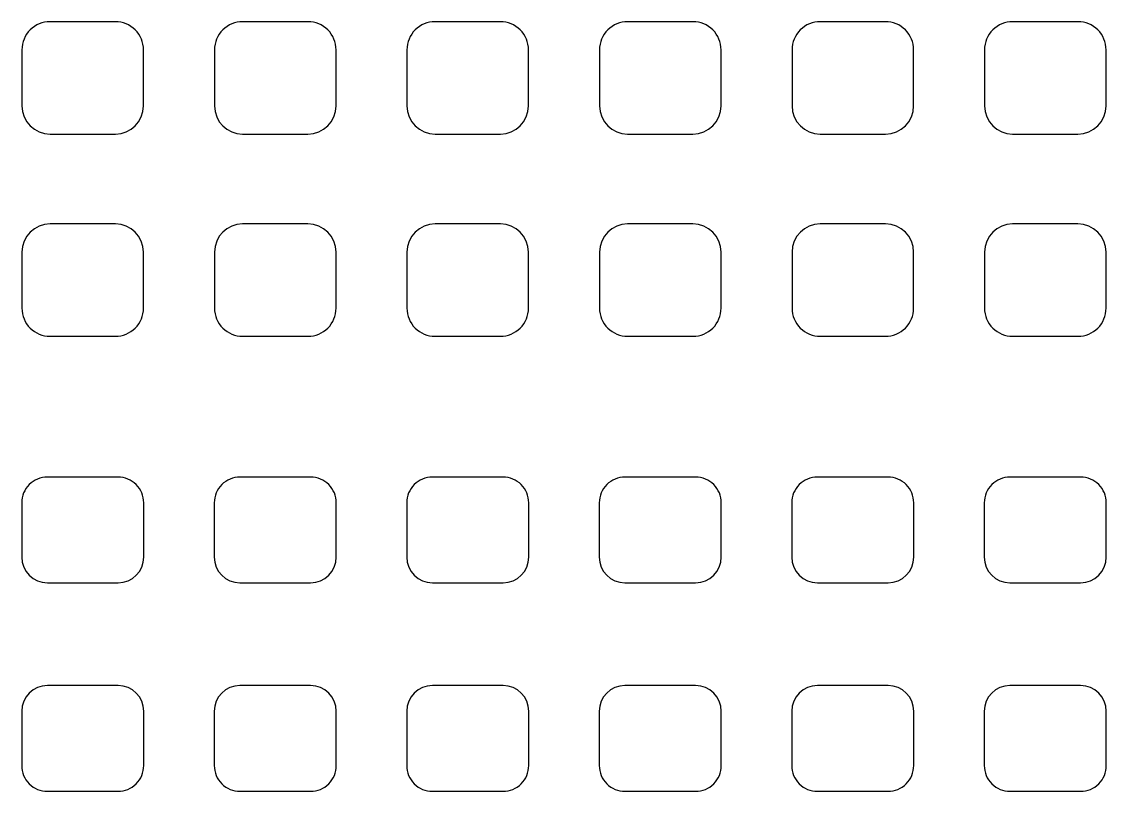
# Model space of a CAD drawing. Extents: x -190 to 190, y -140 to 140.
# Drawn here: x -51.33 to -42.88, y -43.12 to -37.13 of the extents above; entities that cross this region are included whole.
import ezdxf

# ---------------------------------------------------------------- set-up
doc = ezdxf.new("R2010")
doc.units = 0
doc.header["$MEASUREMENT"] = 0
doc.layers.get('0').update_dxf_attribs({"linetype": 'CONTINUOUS'})

msp = doc.modelspace()

# ---------------------------------------------------------------- linework, layer by layer
for points in [[(-50.377998, -37.345, 0.414883), (-50.597002, -37.126001), (-50.597002, -37.126001), (-51.105, -37.126001), (-51.105, -37.126001, 0.414883), (-51.323999, -37.345), (-51.323999, -37.345), (-51.323999, -37.782), (-51.323999, -37.782, 0.413545), (-51.105, -38.001001), (-51.105, -38.001001), (-50.597002, -38.001001), (-50.597002, -38.001001, 0.413545), (-50.377998, -37.782), (-50.377998, -37.782), (-50.377998, -37.345)], [(-48.878999, -37.345, 0.414883), (-49.097998, -37.126001), (-49.097998, -37.126001), (-49.606001, -37.126001), (-49.606001, -37.126001, 0.414883), (-49.825, -37.345), (-49.825, -37.345), (-49.825, -37.782), (-49.825, -37.782, 0.413545), (-49.606001, -38.001001), (-49.606001, -38.001001), (-49.097998, -38.001001), (-49.097998, -38.001001, 0.413545), (-48.878999, -37.782), (-48.878999, -37.782), (-48.878999, -37.345)], [(-47.381001, -37.345, 0.414883), (-47.6, -37.126001), (-47.6, -37.126001), (-48.107998, -37.126001), (-48.107998, -37.126001, 0.414883), (-48.326997, -37.345), (-48.326997, -37.345), (-48.326997, -37.782), (-48.326997, -37.782, 0.413545), (-48.107998, -38.001001), (-48.107998, -38.001001), (-47.6, -38.001001), (-47.6, -38.001001, 0.413545), (-47.381001, -37.782), (-47.381001, -37.782), (-47.381001, -37.345)], [(-45.882002, -37.345, 0.414883), (-46.101001, -37.126001), (-46.101001, -37.126001), (-46.608999, -37.126001), (-46.608999, -37.126001, 0.414883), (-46.828003, -37.345), (-46.828003, -37.345), (-46.828003, -37.782), (-46.828003, -37.782, 0.413545), (-46.608999, -38.001001), (-46.608999, -38.001001), (-46.101001, -38.001001), (-46.101001, -38.001001, 0.413545), (-45.882002, -37.782), (-45.882002, -37.782), (-45.882002, -37.345)], [(-44.383003, -37.345, 0.414883), (-44.601997, -37.126001), (-44.601997, -37.126001), (-45.11, -37.126001), (-45.11, -37.126001, 0.414883), (-45.328999, -37.345), (-45.328999, -37.345), (-45.328999, -37.782), (-45.328999, -37.782, 0.413545), (-45.11, -38.001001), (-45.11, -38.001001), (-44.601997, -38.001001), (-44.601997, -38.001001, 0.413545), (-44.383003, -37.782), (-44.383003, -37.782), (-44.383003, -37.345)], [(-42.885, -37.345, 0.414877), (-43.103999, -37.126001), (-43.103999, -37.126001), (-43.612002, -37.126001), (-43.612002, -37.126001, 0.414883), (-43.830996, -37.345), (-43.830996, -37.345), (-43.830996, -37.782), (-43.830996, -37.782, 0.413545), (-43.612002, -38.001001), (-43.612002, -38.001001), (-43.103999, -38.001001), (-43.103999, -38.001001, 0.413538), (-42.885, -37.782), (-42.885, -37.782), (-42.885, -37.345)], [(-50.377998, -38.918999, 0.413548), (-50.597002, -38.7), (-50.597002, -38.7), (-51.105, -38.7), (-51.105, -38.7, 0.413548), (-51.323999, -38.918999), (-51.323999, -38.918999), (-51.323999, -39.356001), (-51.323999, -39.356001, 0.414877), (-51.105, -39.575), (-51.105, -39.575), (-50.597002, -39.575), (-50.597002, -39.575, 0.414877), (-50.377998, -39.356001), (-50.377998, -39.356001), (-50.377998, -38.918999)], [(-48.878999, -38.918999, 0.413548), (-49.097998, -38.7), (-49.097998, -38.7), (-49.606001, -38.7), (-49.606001, -38.7, 0.413548), (-49.825, -38.918999), (-49.825, -38.918999), (-49.825, -39.356001), (-49.825, -39.356001, 0.414877), (-49.606001, -39.575), (-49.606001, -39.575), (-49.097998, -39.575), (-49.097998, -39.575, 0.414877), (-48.878999, -39.356001), (-48.878999, -39.356001), (-48.878999, -38.918999)], [(-47.381001, -38.918999, 0.413548), (-47.6, -38.7), (-47.6, -38.7), (-48.107998, -38.7), (-48.107998, -38.7, 0.413548), (-48.326997, -38.918999), (-48.326997, -38.918999), (-48.326997, -39.356001), (-48.326997, -39.356001, 0.414877), (-48.107998, -39.575), (-48.107998, -39.575), (-47.6, -39.575), (-47.6, -39.575, 0.414877), (-47.381001, -39.356001), (-47.381001, -39.356001), (-47.381001, -38.918999)], [(-45.882002, -38.918999, 0.413548), (-46.101001, -38.7), (-46.101001, -38.7), (-46.608999, -38.7), (-46.608999, -38.7, 0.413548), (-46.828003, -38.918999), (-46.828003, -38.918999), (-46.828003, -39.356001), (-46.828003, -39.356001, 0.414877), (-46.608999, -39.575), (-46.608999, -39.575), (-46.101001, -39.575), (-46.101001, -39.575, 0.414877), (-45.882002, -39.356001), (-45.882002, -39.356001), (-45.882002, -38.918999)], [(-44.383003, -38.918999, 0.413548), (-44.601997, -38.7), (-44.601997, -38.7), (-45.11, -38.7), (-45.11, -38.7, 0.413548), (-45.328999, -38.918999), (-45.328999, -38.918999), (-45.328999, -39.356001), (-45.328999, -39.356001, 0.414877), (-45.11, -39.575), (-45.11, -39.575), (-44.601997, -39.575), (-44.601997, -39.575, 0.414877), (-44.383003, -39.356001), (-44.383003, -39.356001), (-44.383003, -38.918999)], [(-42.885, -38.918999, 0.413541), (-43.103999, -38.7), (-43.103999, -38.7), (-43.612002, -38.7), (-43.612002, -38.7, 0.413548), (-43.830996, -38.918999), (-43.830996, -38.918999), (-43.830996, -39.356001), (-43.830996, -39.356001, 0.414877), (-43.612002, -39.575), (-43.612002, -39.575), (-43.103999, -39.575), (-43.103999, -39.575, 0.41487), (-42.885, -39.356001), (-42.885, -39.356001), (-42.885, -38.918999)], [(-50.375996, -40.870999, 0.41494), (-50.576001, -40.670999), (-50.576001, -40.670999), (-51.126001, -40.670999), (-51.126001, -40.670999, 0.41494), (-51.326001, -40.870999), (-51.326001, -40.870999), (-51.326001, -41.293999), (-51.326001, -41.293999, 0.413492), (-51.126001, -41.493999), (-51.126001, -41.493999), (-50.576001, -41.493999), (-50.576001, -41.493999, 0.413492), (-50.375996, -41.293999), (-50.375996, -41.293999), (-50.375996, -40.870999)], [(-48.877002, -40.870999, 0.41494), (-49.077002, -40.670999), (-49.077002, -40.670999), (-49.626997, -40.670999), (-49.626997, -40.670999, 0.41494), (-49.826997, -40.870999), (-49.826997, -40.870999), (-49.826997, -41.293999), (-49.826997, -41.293999, 0.413492), (-49.626997, -41.493999), (-49.626997, -41.493999), (-49.077002, -41.493999), (-49.077002, -41.493999, 0.413492), (-48.877002, -41.293999), (-48.877002, -41.293999), (-48.877002, -40.870999)], [(-47.378999, -40.870999, 0.41494), (-47.579004, -40.670999), (-47.579004, -40.670999), (-48.128999, -40.670999), (-48.128999, -40.670999, 0.41494), (-48.328999, -40.870999), (-48.328999, -40.870999), (-48.328999, -41.293999), (-48.328999, -41.293999, 0.413492), (-48.128999, -41.493999), (-48.128999, -41.493999), (-47.579004, -41.493999), (-47.579004, -41.493999, 0.413492), (-47.378999, -41.293999), (-47.378999, -41.293999), (-47.378999, -40.870999)], [(-45.88, -40.870999, 0.41494), (-46.08, -40.670999), (-46.08, -40.670999), (-46.63, -40.670999), (-46.63, -40.670999, 0.41494), (-46.83, -40.870999), (-46.83, -40.870999), (-46.83, -41.293999), (-46.83, -41.293999, 0.413492), (-46.63, -41.493999), (-46.63, -41.493999), (-46.08, -41.493999), (-46.08, -41.493999, 0.413492), (-45.88, -41.293999), (-45.88, -41.293999), (-45.88, -40.870999)], [(-44.381997, -40.870999, 0.41494), (-44.581997, -40.670999), (-44.581997, -40.670999), (-45.132002, -40.670999), (-45.132002, -40.670999, 0.41494), (-45.332002, -40.870999), (-45.332002, -40.870999), (-45.332002, -41.293999), (-45.332002, -41.293999, 0.413492), (-45.132002, -41.493999), (-45.132002, -41.493999), (-44.581997, -41.493999), (-44.581997, -41.493999, 0.413492), (-44.381997, -41.293999), (-44.381997, -41.293999), (-44.381997, -40.870999)], [(-42.883003, -40.870999, 0.41494), (-43.083003, -40.670999), (-43.083003, -40.670999), (-43.632998, -40.670999), (-43.632998, -40.670999, 0.414947), (-43.832998, -40.870999), (-43.832998, -40.870999), (-43.832998, -41.293999), (-43.832998, -41.293999, 0.413499), (-43.632998, -41.493999), (-43.632998, -41.493999), (-43.083003, -41.493999), (-43.083003, -41.493999, 0.413492), (-42.883003, -41.293999), (-42.883003, -41.293999), (-42.883003, -40.870999)], [(-50.375996, -42.493999, 0.413492), (-50.576001, -42.293999), (-50.576001, -42.293999), (-51.126001, -42.293999), (-51.126001, -42.293999, 0.413492), (-51.326001, -42.493999), (-51.326001, -42.493999), (-51.326001, -42.916997), (-51.326001, -42.916997, 0.414944), (-51.126001, -43.117002), (-51.126001, -43.117002), (-50.576001, -43.117002), (-50.576001, -43.117002, 0.414944), (-50.375996, -42.916997), (-50.375996, -42.916997), (-50.375996, -42.493999)], [(-48.877002, -42.493999, 0.413492), (-49.077002, -42.293999), (-49.077002, -42.293999), (-49.626997, -42.293999), (-49.626997, -42.293999, 0.413492), (-49.826997, -42.493999), (-49.826997, -42.493999), (-49.826997, -42.916997), (-49.826997, -42.916997, 0.414944), (-49.626997, -43.117002), (-49.626997, -43.117002), (-49.077002, -43.117002), (-49.077002, -43.117002, 0.414944), (-48.877002, -42.916997), (-48.877002, -42.916997), (-48.877002, -42.493999)], [(-47.378999, -42.493999, 0.413492), (-47.579004, -42.293999), (-47.579004, -42.293999), (-48.128999, -42.293999), (-48.128999, -42.293999, 0.413492), (-48.328999, -42.493999), (-48.328999, -42.493999), (-48.328999, -42.916997), (-48.328999, -42.916997, 0.414944), (-48.128999, -43.117002), (-48.128999, -43.117002), (-47.579004, -43.117002), (-47.579004, -43.117002, 0.414944), (-47.378999, -42.916997), (-47.378999, -42.916997), (-47.378999, -42.493999)], [(-45.88, -42.493999, 0.413492), (-46.08, -42.293999), (-46.08, -42.293999), (-46.63, -42.293999), (-46.63, -42.293999, 0.413492), (-46.83, -42.493999), (-46.83, -42.493999), (-46.83, -42.916997), (-46.83, -42.916997, 0.414944), (-46.63, -43.117002), (-46.63, -43.117002), (-46.08, -43.117002), (-46.08, -43.117002, 0.414944), (-45.88, -42.916997), (-45.88, -42.916997), (-45.88, -42.493999)], [(-44.381997, -42.493999, 0.413492), (-44.581997, -42.293999), (-44.581997, -42.293999), (-45.132002, -42.293999), (-45.132002, -42.293999, 0.413492), (-45.332002, -42.493999), (-45.332002, -42.493999), (-45.332002, -42.916997), (-45.332002, -42.916997, 0.414944), (-45.132002, -43.117002), (-45.132002, -43.117002), (-44.581997, -43.117002), (-44.581997, -43.117002, 0.414944), (-44.381997, -42.916997), (-44.381997, -42.916997), (-44.381997, -42.493999)], [(-42.883003, -42.493999, 0.413492), (-43.083003, -42.293999), (-43.083003, -42.293999), (-43.632998, -42.293999), (-43.632998, -42.293999, 0.413499), (-43.832998, -42.493999), (-43.832998, -42.493999), (-43.832998, -42.916997), (-43.832998, -42.916997, 0.414951), (-43.632998, -43.117002), (-43.632998, -43.117002), (-43.083003, -43.117002), (-43.083003, -43.117002, 0.414944), (-42.883003, -42.916997), (-42.883003, -42.916997), (-42.883003, -42.493999)]]:
    msp.add_lwpolyline(points, format="xyb")

doc.saveas('drawing.dxf')
